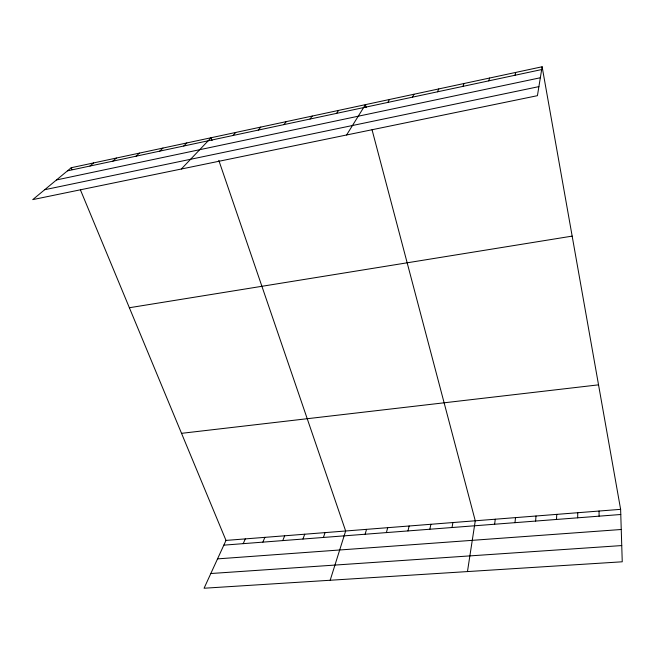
<?xml version="1.0" encoding="UTF-8"?>
<svg xmlns="http://www.w3.org/2000/svg" width="655" height="655" viewBox="0 0 655 655"><rect width="100%" height="100%" fill="white"/><g stroke="black" fill="none" stroke-linecap="round" stroke-linejoin="round"><path stroke-width="0.98" d="M577.653 517.827L577.775 512.718M556.504 519.456L556.758 514.371M535.618 521.069L536.003 516.009M514.986 522.665L515.51 517.622M494.623 524.237L495.262 519.218M467.465 571.578L475.268 520.791L372.048 129.78M542.127 66.769L537.428 95.679L32.75 199.619L71.223 167.729L542.127 66.769L620.621 509.344L622.25 561.793L204.073 588.231L226 540.416L80.426 189.876M452.016 527.529L452.924 522.551M429.844 529.24L430.884 524.287M407.975 530.927L409.138 525.998M515.002 75.26L515.665 72.443M386.401 532.597L387.686 527.684M365.122 534.234L366.53 529.355M488.753 80.868L489.637 78.027M330.177 580.256L345.652 530.992L218.803 160.352M323.406 537.46L325.052 532.621M302.962 539.04L304.714 534.218M462.929 86.378L464.01 83.521M282.788 540.596L284.655 535.798M262.884 542.135L264.849 537.362M243.226 543.65L245.298 538.901M437.507 91.815L438.784 88.924M412.478 97.153L413.944 94.246M387.842 102.417L389.496 99.494M346.593 134.979L365.416 104.653L366.178 107.551M336.564 113.372L338.586 110.408M310.011 119.046L312.222 116.058M283.902 124.622L286.292 121.617M258.234 130.099L260.796 127.086M232.992 135.495L235.726 132.457M181.337 169.015L211.074 137.746L212.04 140.571M183.76 146.008L186.814 142.946M159.746 151.141L162.948 148.063M136.117 156.185L139.466 153.098M112.865 161.155L116.361 158.051M89.981 166.043L93.616 162.931M67.465 170.849L541.669 69.561M56.494 179.945L540.334 77.757M44.696 189.713L538.893 86.624M129.371 307.735L572.159 236.119M181.525 433.332L598.539 384.845M226 540.416L620.621 509.344M223.83 545.148L620.776 514.494M217.534 558.879L621.243 529.494M210.82 573.518L621.742 545.566M71.223 167.729L71.993 169.579M599.063 511.039L599.079 516.173"/></g></svg>
